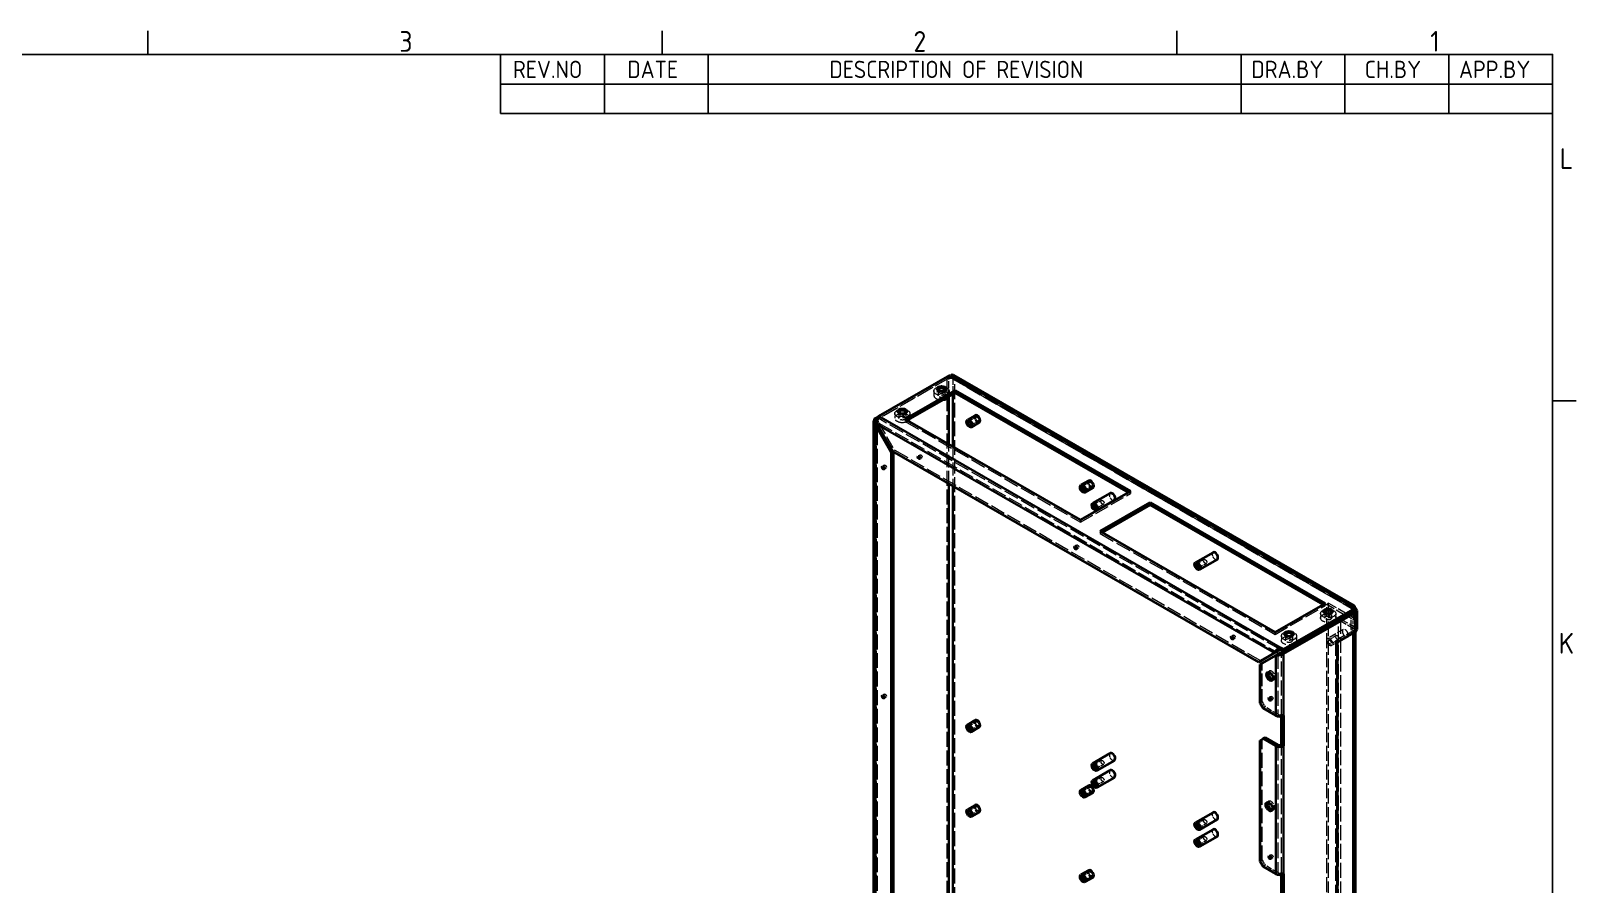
# Model space of a CAD drawing. Header units: millimetres. Extents: x 0 to 2378, y 0 to 1682.
# Drawn here: x 1898.3 to 2344.8, y 1402.1 to 1648.8 of the extents above; entities that cross this region are included whole.
import ezdxf

# ---------------------------------------------------------------- set-up
doc = ezdxf.new("R2010")
doc.units = ezdxf.units.MM
doc.header["$LTSCALE"] = 2
doc.linetypes.add('DASHED', pattern=[0.2067, 0.1654, -0.0413])
doc.layers.get('0').update_dxf_attribs({"color": 3, "lineweight": 25})
for name, color, linetype, lineweight in [('가려진 것(ISO)', 2, 'DASHED', 18), ('가려진 좁은 것(ISO)', 2, 'DASHED', 18), ('가시적인 것(ISO)', 3, 'Continuous', 40), ('가시적인 좁은 것(ISO)', 3, 'Continuous', 35), ('경계(ISO)', 7, 'Continuous', 25), ('기호(ISO)', 5, 'Continuous', 25)]:
    doc.layers.add(name, color=color, linetype=linetype, lineweight=lineweight)
doc.styles.add('ISO ProportionalPSTEK', font='isocp.shx')
doc.styles.add('문자 텍스트_PSTEK_POSCO', font='isocp.shx')

# ---------------------------------------------------------------- blocks, each defined once
blk = doc.blocks.new('경계 Default Border')
at = {"layer": '경계(ISO)'}
for p, q in [((966.06, 821), (966.06, 824.4)), ((1040.37, 821), (1040.37, 824.4)), ((1114.69, 821), (1114.69, 824.4)), ((1169, 770.92), (1172.4, 770.92))]:
    blk.add_line(p, q, dxfattribs=at)
at = {"layer": '경계(ISO)', "flags": 128}
blk.add_lwpolyline([(20, 20), (20, 821), (1169, 821), (1169, 20), (20, 20)], dxfattribs=at)
at = {"layer": '경계(ISO)', "color": 2, "char_height": 3, "attachment_point": 7, "style": '문자 텍스트_PSTEK_POSCO'}
for s, insert in [('3', (1002.39, 821.37)), ('2', (1076.66, 821.37)), ('1', (1151.33, 821.4)), ('L', (1170.04, 804.43)), ('K', (1169.88, 734.36))]:
    blk.add_mtext(s, dxfattribs=dict(at, insert=insert))
blk = doc.blocks.new('리비전 내역')
at = {"layer": '기호(ISO)'}
for p, q in [((1017, 821), (1169, 821)), ((1017, 821), (1017, 816.72)), ((1032, 821), (1032, 816.72)), ((1047, 821), (1047, 816.72)), ((1124, 821), (1124, 816.72)), ((1139, 821), (1139, 816.72)), ((1154, 821), (1154, 816.72)), ((1169, 821), (1169, 816.72)), ((1017, 816.72), (1169, 816.72)), ((1017, 816.72), (1017, 812.44)), ((1032, 816.72), (1032, 812.44)), ((1047, 816.72), (1047, 812.44)), ((1124, 816.72), (1124, 812.44)), ((1139, 816.72), (1139, 812.44)), ((1154, 816.72), (1154, 812.44)), ((1169, 816.72), (1169, 812.44)), ((1017, 812.44), (1169, 812.44))]:
    blk.add_line(p, q, dxfattribs=at)
at = {"layer": '기호(ISO)', "color": 2, "char_height": 2.5, "attachment_point": 7, "style": 'ISO ProportionalPSTEK'}
for s, insert in [('REV.NO', (1018.79, 817.58)), ('DATE', (1035.31, 817.58)), ('DESCRIPTION OF REVISION', (1064.51, 817.58)), ('DRA.BY', (1125.48, 817.58)), ('CH.BY', (1141.86, 817.58)), ('APP.BY', (1155.48, 817.58))]:
    blk.add_mtext(s, dxfattribs=dict(at, insert=insert))

msp = doc.modelspace()

# ---------------------------------------------------------------- linework, layer by layer
at = {"layer": '가려진 것(ISO)', "ltscale": 14.126754}
for p, q in [((2163.548, 1548.365), (2142.9, 1536.475)), ((2163.948, 1548.598), (2143.3, 1536.707))]:
    msp.add_line(p, q, dxfattribs=at)
at = {"layer": '가려진 것(ISO)', "ltscale": 13.516503}
msp.add_line((2162.982, 1548.691), (2143.227, 1537.315), dxfattribs=at)
at = {"layer": '가려진 것(ISO)', "ltscale": 0.380839}
for p, q in [((2160.126, 1545.002), (2160.126, 1545.329)), ((2162.726, 1545.002), (2162.726, 1545.329)), ((2148.813, 1538.486), (2148.813, 1538.813)), ((2151.413, 1538.486), (2151.413, 1538.813)), ((2271.849, 1480.665), (2271.849, 1480.992)), ((2274.449, 1480.665), (2274.449, 1480.992)), ((2260.536, 1474.149), (2260.536, 1474.477)), ((2263.136, 1474.149), (2263.136, 1474.477))]:
    msp.add_line(p, q, dxfattribs=at)
at = {"layer": '가려진 것(ISO)', "ltscale": 1.904597}
for p, q in [((2160.443, 1545.002), (2160.443, 1543.366)), ((2162.41, 1545.002), (2162.41, 1543.366)), ((2149.129, 1538.486), (2149.129, 1536.851)), ((2151.096, 1538.486), (2151.096, 1536.851)), ((2272.166, 1480.665), (2272.166, 1479.03)), ((2274.133, 1480.665), (2274.133, 1479.03)), ((2260.852, 1474.149), (2260.852, 1472.514)), ((2262.819, 1474.149), (2262.819, 1472.514))]:
    msp.add_line(p, q, dxfattribs=at)
at = {"layer": '가려진 것(ISO)', "ltscale": 0.223049}
for p, q in [((2162.982, 1548.5), (2162.982, 1548.691)), ((2163.548, 1548.174), (2163.548, 1548.365)), ((2164.113, 1548.502), (2163.948, 1548.598))]:
    msp.add_line(p, q, dxfattribs=at)
at = {"layer": '가려진 것(ISO)', "ltscale": 0.761779}
for p, q in [((2163.548, 1548.365), (2162.982, 1548.691)), ((2163.548, 1548.174), (2162.982, 1548.5)), ((2163.948, 1548.598), (2163.948, 1549.252)), ((2164.113, 1548.502), (2164.113, 1549.156)), ((2164.679, 1548.174), (2165.245, 1548.5)), ((2150.961, 1536.533), (2150.961, 1535.879)), ((2143.3, 1535.402), (2142.735, 1535.076)), ((2147.826, 1527.564), (2147.26, 1527.238)), ((2144.918, 1523.228), (2144.352, 1522.902)), ((2155.241, 1526.194), (2154.676, 1525.868)), ((2155.732, 1525.342), (2155.167, 1525.016)), ((2145.408, 1522.376), (2144.843, 1522.05)), ((2216.015, 1515.685), (2216.015, 1515.031)), ((2201.59, 1507.378), (2201.59, 1506.724)), ((2207.247, 1504.12), (2207.247, 1503.466)), ((2200.496, 1500.134), (2199.93, 1499.808)), ((2200.987, 1499.281), (2200.421, 1498.956)), ((2272.301, 1483.272), (2272.301, 1482.618)), ((2273.291, 1483.339), (2272.725, 1483.014)), ((2279.796, 1481.885), (2279.796, 1482.539)), ((2276.685, 1478.766), (2276.119, 1478.441)), ((2279.796, 1478.942), (2280.362, 1479.268)), ((2280.362, 1481.557), (2280.928, 1481.882)), ((2280.362, 1479.268), (2280.928, 1478.942)), ((2280.362, 1478.616), (2280.928, 1478.942)), ((2245.751, 1474.073), (2245.185, 1473.747)), ((2257.876, 1474.965), (2257.876, 1474.311)), ((2279.796, 1475.672), (2280.362, 1475.997)), ((2280.362, 1475.346), (2279.796, 1475.672)), ((2280.928, 1475.672), (2280.362, 1475.997)), ((2280.362, 1475.346), (2280.928, 1475.672)), ((2246.242, 1473.221), (2245.676, 1472.895)), ((2275.836, 1472.088), (2275.271, 1472.414)), ((2254.057, 1465.926), (2253.492, 1465.601)), ((2256.187, 1463.684), (2255.622, 1463.358)), ((2257.585, 1461.258), (2257.019, 1460.932)), ((2144.918, 1457.007), (2144.352, 1456.681)), ((2145.408, 1456.154), (2144.843, 1455.829)), ((2256.64, 1456.357), (2256.075, 1456.031)), ((2253.492, 1454.454), (2254.057, 1454.78)), ((2254.906, 1453.31), (2254.34, 1452.984)), ((2257.131, 1455.504), (2256.566, 1455.179)), ((2259.714, 1451.193), (2260.28, 1450.867)), ((2254.057, 1443.988), (2253.492, 1443.662)), ((2255.975, 1426.036), (2255.409, 1425.71)), ((2257.372, 1423.609), (2256.807, 1423.283)), ((2253.492, 1408.671), (2254.057, 1408.997)), ((2254.906, 1407.527), (2254.34, 1407.202)), ((2256.64, 1410.574), (2256.075, 1410.248)), ((2257.131, 1409.722), (2256.566, 1409.396)), ((2259.714, 1405.41), (2260.28, 1405.084))]:
    msp.add_line(p, q, dxfattribs=at)
at = {"layer": '가려진 것(ISO)', "ltscale": 13.191421}
msp.add_line((2164.513, 1548.541), (2280.195, 1481.924), dxfattribs=at)
at = {"layer": '가려진 것(ISO)', "ltscale": 1.523657}
for p, q in [((2159.226, 1544.675), (2159.226, 1543.366)), ((2163.626, 1544.675), (2163.626, 1543.366)), ((2147.913, 1538.159), (2147.913, 1536.851)), ((2152.313, 1538.159), (2152.313, 1536.851)), ((2270.949, 1480.338), (2270.949, 1479.03)), ((2275.349, 1480.338), (2275.349, 1479.03)), ((2279.796, 1481.885), (2280.928, 1481.233)), ((2259.636, 1473.822), (2259.636, 1472.514)), ((2264.036, 1473.822), (2264.036, 1472.514))]:
    msp.add_line(p, q, dxfattribs=at)
at = {"layer": '가려진 것(ISO)', "ltscale": 0.764731}
for p, q in [((2151.529, 1536.206), (2150.961, 1535.879)), ((2216.015, 1515.031), (2215.447, 1515.358)), ((2207.815, 1503.793), (2207.247, 1503.466)), ((2272.301, 1482.618), (2271.733, 1482.945))]:
    msp.add_line(p, q, dxfattribs=at)
at = {"layer": '가려진 것(ISO)', "ltscale": 3.047415}
for p, q in [((2171.427, 1537.142), (2169.164, 1535.839)), ((2172.074, 1536.019), (2169.811, 1534.716)), ((2204.236, 1518.249), (2201.974, 1516.945)), ((2204.884, 1517.125), (2202.621, 1515.822)), ((2207.631, 1513.036), (2205.368, 1511.733)), ((2208.278, 1511.913), (2206.015, 1510.61)), ((2237.329, 1495.934), (2235.066, 1494.631)), ((2237.976, 1494.81), (2235.713, 1493.507)), ((2275.513, 1473.946), (2273.25, 1472.643)), ((2276.16, 1472.822), (2273.897, 1471.519)), ((2171.427, 1449.011), (2169.164, 1447.708)), ((2172.074, 1447.887), (2169.811, 1446.584)), ((2207.631, 1437.822), (2205.368, 1436.519)), ((2208.278, 1436.698), (2206.015, 1435.395)), ((2204.236, 1430.117), (2201.974, 1428.814)), ((2204.884, 1428.993), (2202.621, 1427.69)), ((2207.631, 1432.917), (2205.368, 1431.614)), ((2208.278, 1431.793), (2206.015, 1430.49)), ((2171.427, 1424.484), (2169.164, 1423.181)), ((2172.074, 1423.361), (2169.811, 1422.058)), ((2237.329, 1420.72), (2235.066, 1419.417)), ((2237.329, 1415.815), (2235.066, 1414.512)), ((2237.976, 1419.596), (2235.713, 1418.293)), ((2237.976, 1414.691), (2235.713, 1413.388)), ((2204.236, 1405.591), (2201.974, 1404.287)), ((2204.884, 1404.467), (2202.621, 1403.164))]:
    msp.add_line(p, q, dxfattribs=at)
at = {"layer": '가려진 것(ISO)', "ltscale": 13.032638}
msp.add_line((2142.666, 1249.653), (2142.666, 1535.958), dxfattribs=at)
at = {"layer": '가려진 것(ISO)', "ltscale": 0.222007}
msp.add_line((2142.9, 1535.17), (2142.735, 1535.075), dxfattribs=at)
at = {"layer": '가려진 것(ISO)', "ltscale": 10.946984}
for p, q in [((2142.9, 1535.17), (2147.426, 1527.331)), ((2143.3, 1535.402), (2147.826, 1527.564)), ((2258.583, 1468.553), (2254.057, 1465.926))]:
    msp.add_line(p, q, dxfattribs=at)
at = {"layer": '가려진 것(ISO)', "ltscale": 13.322913}
for p, q in [((2150.961, 1535.879), (2201.59, 1506.724)), ((2207.247, 1503.466), (2257.876, 1474.311))]:
    msp.add_line(p, q, dxfattribs=at)
at = {"layer": '가려진 것(ISO)', "ltscale": 0.220962}
msp.add_line((2147.426, 1527.331), (2147.262, 1527.237), dxfattribs=at)
at = {"layer": '가려진 것(ISO)', "ltscale": 0.220108}
msp.add_line((2147.426, 1527.331), (2147.426, 1527.142), dxfattribs=at)
at = {"layer": '가려진 것(ISO)', "ltscale": 12.930112}
msp.add_line((2253.657, 1466.619), (2147.826, 1527.564), dxfattribs=at)
at = {"layer": '가려진 것(ISO)', "ltscale": 12.33672}
for p, q in [((2201.59, 1506.724), (2216.015, 1515.031)), ((2257.876, 1474.311), (2272.301, 1482.618))]:
    msp.add_line(p, q, dxfattribs=at)
at = {"layer": '가려진 것(ISO)', "ltscale": 7.605402}
for p, q in [((2272.725, 1483.014), (2278.372, 1479.762)), ((2273.291, 1483.339), (2278.938, 1480.088))]:
    msp.add_line(p, q, dxfattribs=at)
at = {"layer": '가려진 것(ISO)', "ltscale": 7.576045}
msp.add_line((2272.725, 1476.51), (2272.725, 1483.014), dxfattribs=at)
at = {"layer": '가려진 것(ISO)', "ltscale": 12.993296}
msp.add_line((2273.291, 1237.421), (2273.291, 1483.339), dxfattribs=at)
at = {"layer": '가려진 것(ISO)', "ltscale": 13.116164}
for p, q in [((2276.119, 1239.063), (2276.119, 1478.441)), ((2276.685, 1478.766), (2276.685, 1239.388)), ((2275.271, 1472.414), (2275.271, 1233.036))]:
    msp.add_line(p, q, dxfattribs=at)
at = {"layer": '가려진 것(ISO)', "ltscale": 5.71399}
for p, q in [((2280.362, 1475.997), (2276.119, 1478.441)), ((2280.928, 1476.323), (2276.685, 1478.766))]:
    msp.add_line(p, q, dxfattribs=at)
at = {"layer": '가려진 것(ISO)', "ltscale": 1.914929}
for p, q in [((2278.374, 1479.761), (2279.796, 1478.942)), ((2278.94, 1480.086), (2280.362, 1479.268))]:
    msp.add_line(p, q, dxfattribs=at)
at = {"layer": '가려진 것(ISO)', "ltscale": 3.809293}
msp.add_line((2279.796, 1475.672), (2279.796, 1478.942), dxfattribs=at)
at = {"layer": '가려진 것(ISO)', "ltscale": 3.050355}
msp.add_line((2280.362, 1475.997), (2280.362, 1478.616), dxfattribs=at)
at = {"layer": '가려진 것(ISO)', "ltscale": 2.666475}
msp.add_line((2280.596, 1481.231), (2280.596, 1478.942), dxfattribs=at)
at = {"layer": '가려진 것(ISO)', "ltscale": 13.118032}
msp.add_line((2272.725, 1237.096), (2272.725, 1476.507), dxfattribs=at)
at = {"layer": '가려진 것(ISO)', "ltscale": 6.094929}
msp.add_line((2277.51, 1475.709), (2272.985, 1473.103), dxfattribs=at)
at = {"layer": '가려진 것(ISO)', "ltscale": 6.856808}
msp.add_line((2280.362, 1475.346), (2275.271, 1472.414), dxfattribs=at)
at = {"layer": '가려진 것(ISO)', "ltscale": 0.758838}
msp.add_line((2280.362, 1475.346), (2280.362, 1474.694), dxfattribs=at)
at = {"layer": '가려진 것(ISO)', "ltscale": 2.254327}
msp.add_line((2275.836, 1472.022), (2274.162, 1471.058), dxfattribs=at)
at = {"layer": '가려진 것(ISO)', "ltscale": 10.993642}
msp.add_line((2254.057, 1454.78), (2254.057, 1465.926), dxfattribs=at)
at = {"layer": '가려진 것(ISO)', "ltscale": 1.616089}
for p, q in [((2254.057, 1454.78), (2254.906, 1453.31)), ((2254.906, 1444.48), (2254.057, 1443.988)), ((2254.057, 1408.997), (2254.906, 1407.527))]:
    msp.add_line(p, q, dxfattribs=at)
at = {"layer": '가려진 것(ISO)', "ltscale": 4.952111}
for p, q in [((2258.583, 1451.193), (2254.906, 1453.31)), ((2258.583, 1405.41), (2254.906, 1407.527))]:
    msp.add_line(p, q, dxfattribs=at)
at = {"layer": '가려진 것(ISO)', "ltscale": 0.624411}
for p, q in [((2259.714, 1450.656), (2259.714, 1451.193)), ((2259.714, 1404.874), (2259.714, 1405.41))]:
    msp.add_line(p, q, dxfattribs=at)
at = {"layer": '가려진 것(ISO)', "ltscale": 12.941461}
msp.add_line((2254.057, 1408.997), (2254.057, 1443.988), dxfattribs=at)
at = {"layer": '가려진 것(ISO)', "ltscale": 11.145789}
for centre in [(2161.426, 1544.675), (2150.113, 1538.159), (2273.149, 1480.338), (2273.149, 1479.03), (2261.836, 1473.822), (2261.836, 1472.514)]:
    msp.add_ellipse(centre, major_axis=(-2.2, 0), ratio=0.5758617, dxfattribs=at)
at = {"layer": '가려진 것(ISO)', "ltscale": 4.434569}
for centre in [(2161.426, 1545.002), (2150.113, 1538.486), (2273.149, 1480.665), (2261.836, 1474.149)]:
    msp.add_ellipse(centre, major_axis=(1.3, 0), ratio=0.5758617, start_param=2.9214033, end_param=6.5033746, dxfattribs=at)
at = {"layer": '가려진 것(ISO)', "ltscale": 2.393412}
msp.add_ellipse((2164.113, 1547.848), major_axis=(-1.6, 0), ratio=0.5758617, start_param=3.9269908, end_param=5.4977871, dxfattribs=at)
at = {"layer": '가려진 것(ISO)', "ltscale": 1.196656}
for centre, major_axis, ratio, start_param, end_param in [((2164.113, 1547.848), (-0.8, 0), 0.5758617, 3.9269908, 5.4977871), ((2164.113, 1547.848), (0.399, 0.693), 0.5780931, 5.4958534, 7.0666498), ((2279.796, 1481.231), (0.399, 0.693), 0.5780931, 5.4958534, 7.0666498), ((2279.796, 1478.942), (0.8, 0), 0.5758617, 5.4977871, 7.0685835), ((2279.796, 1475.672), (1.6, 0), 0.5758617, 0, 0.7853982), ((2259.149, 1451.518), (-0.8, 0), 0.5758617, 0.7853982, 2.3561945), ((2259.149, 1405.736), (-0.8, 0), 0.5758617, 0.7853982, 2.3561945)]:
    msp.add_ellipse(centre, major_axis=major_axis, ratio=ratio, start_param=start_param, end_param=end_param, dxfattribs=at)
at = {"layer": '가려진 것(ISO)', "ltscale": 1.199603}
msp.add_ellipse((2164.113, 1547.848), major_axis=(0.798, 1.387), ratio=0.5780931, start_param=5.4958534, end_param=6.2831853, dxfattribs=at)
at = {"layer": '가려진 것(ISO)', "ltscale": 13.432844}
msp.add_ellipse((2161.426, 1543.366), major_axis=(2.2, 0), ratio=0.5758617, start_param=6.1152263, end_param=11.1635332, dxfattribs=at)
at = {"layer": '가려진 것(ISO)', "ltscale": 5.88435}
for centre in [(2161.426, 1543.366), (2150.113, 1536.851), (2273.149, 1479.03), (2261.836, 1472.514)]:
    msp.add_ellipse(centre, major_axis=(-0.983, 0), ratio=0.5758617, dxfattribs=at)
at = {"layer": '가려진 것(ISO)', "ltscale": 2.255286}
for centre in [(2161.426, 1545.002), (2150.113, 1538.486), (2273.149, 1480.665), (2261.836, 1474.149)]:
    msp.add_ellipse(centre, major_axis=(0.983, 0), ratio=0.5758617, start_param=3.5082826, end_param=5.9164954, dxfattribs=at)
at = {"layer": '가려진 것(ISO)', "ltscale": 1.455164}
for centre in [(2143.466, 1535.496), (2143.866, 1535.728)]:
    msp.add_ellipse(centre, major_axis=(-0.566, 0.979), ratio=0.5769785, start_param=6.2822185, end_param=7.8530148, dxfattribs=at)
at = {"layer": '가려진 것(ISO)', "ltscale": 15.329291}
msp.add_ellipse((2150.113, 1536.851), major_axis=(2.2, 0), ratio=0.5758617, start_param=6.1152263, end_param=11.8762528, dxfattribs=at)
at = {"layer": '가려진 것(ISO)', "ltscale": 3.530331}
for centre in [(2171.75, 1536.581), (2204.56, 1517.687), (2210.783, 1514.103), (2240.481, 1497.001), (2171.75, 1448.449), (2210.783, 1438.889), (2210.783, 1433.984), (2204.56, 1429.555), (2171.75, 1423.923), (2240.481, 1421.787), (2240.481, 1416.881), (2204.56, 1405.029)]:
    msp.add_ellipse(centre, major_axis=(0.589, -1.023), ratio=0.5780931, start_param=3.1415927, end_param=6.2831853, dxfattribs=at)
at = {"layer": '가려진 것(ISO)', "ltscale": 3.879783}
for centre in [(2171.75, 1536.581), (2204.56, 1517.687), (2207.954, 1512.475), (2237.653, 1495.372), (2275.836, 1473.384), (2273.574, 1472.081), (2171.75, 1448.449), (2207.954, 1437.26), (2204.56, 1429.555), (2207.954, 1432.355), (2171.75, 1423.923), (2237.653, 1420.158), (2237.653, 1415.253), (2204.56, 1405.029)]:
    msp.add_ellipse(centre, major_axis=(-0.324, 0.562), ratio=0.5780931, dxfattribs=at)
at = {"layer": '가려진 것(ISO)', "ltscale": 2.942724}
for centre in [(2145.163, 1522.802), (2155.487, 1525.768), (2200.742, 1499.708), (2245.996, 1473.647), (2145.163, 1456.581), (2256.886, 1455.931), (2256.886, 1410.148)]:
    msp.add_ellipse(centre, major_axis=(-0.245, 0.426), ratio=0.5780931, dxfattribs=at)
at = {"layer": '가려진 것(ISO)', "ltscale": 1.129564}
msp.add_ellipse((2279.796, 1481.231), major_axis=(0.8, 0), ratio=0.5758617, start_param=5.5858487, end_param=7.0685835, dxfattribs=at)
at = {"layer": '가려진 것(ISO)', "ltscale": 0.005793}
msp.add_ellipse((2279.796, 1481.231), major_axis=(-0.798, -1.387), ratio=0.5780931, start_param=2.3542608, end_param=2.3581282, dxfattribs=at)
at = {"layer": '가려진 것(ISO)', "ltscale": 6.708864}
msp.add_ellipse((2278.099, 1474.687), major_axis=(0.589, -1.023), ratio=0.5780931, start_param=0.31314, end_param=6.2831853, dxfattribs=at)
at = {"layer": '가려진 것(ISO)', "ltscale": 7.060761}
msp.add_ellipse((2273.574, 1472.081), major_axis=(-0.589, 1.023), ratio=0.5780931, dxfattribs=at)
at = {"layer": '가려진 것(ISO)', "ltscale": 5.295444}
for centre in [(2256.886, 1462.471), (2256.674, 1424.822)]:
    msp.add_ellipse(centre, major_axis=(0.699, -1.213), ratio=0.5780931, start_param=5.8680848, end_param=9.8398785, dxfattribs=at)
at = {"layer": '가려진 좁은 것(ISO)', "ltscale": 13.032638}
for p, q in [((2162.982, 1548.5), (2162.982, 1262.195)), ((2165.245, 1262.195), (2165.245, 1548.5))]:
    msp.add_line(p, q, dxfattribs=at)
at = {"layer": '가려진 좁은 것(ISO)', "ltscale": 5.991155}
msp.add_line((2163.548, 1543.031), (2163.548, 1548.174), dxfattribs=at)
at = {"layer": '가려진 좁은 것(ISO)', "ltscale": 13.191421}
for p, q in [((2164.113, 1548.502), (2279.796, 1481.885)), ((2280.362, 1481.557), (2164.679, 1548.174)), ((2165.245, 1548.5), (2280.928, 1481.882))]:
    msp.add_line(p, q, dxfattribs=at)
at = {"layer": '가려진 좁은 것(ISO)', "ltscale": 5.11979}
msp.add_line((2164.679, 1548.174), (2164.679, 1543.779), dxfattribs=at)
at = {"layer": '가려진 좁은 것(ISO)', "ltscale": 2.279654}
msp.add_line((2142.335, 1534.844), (2142.335, 1536.801), dxfattribs=at)
at = {"layer": '가려진 좁은 것(ISO)', "ltscale": 0.25222}
msp.add_line((2142.713, 1536.583), (2142.9, 1536.475), dxfattribs=at)
at = {"layer": '가려진 좁은 것(ISO)', "ltscale": 1.520716}
msp.add_line((2142.9, 1536.475), (2142.9, 1535.17), dxfattribs=at)
at = {"layer": '가려진 좁은 것(ISO)', "ltscale": 0.761779}
for p, q in [((2143.3, 1536.707), (2143.3, 1537.362)), ((2280.928, 1481.233), (2280.928, 1480.579))]:
    msp.add_line(p, q, dxfattribs=at)
at = {"layer": '가려진 좁은 것(ISO)', "ltscale": 13.229207}
msp.add_line((2259.314, 1469.899), (2143.3, 1536.707), dxfattribs=at)
at = {"layer": '가려진 좁은 것(ISO)', "ltscale": 12.990534}
msp.add_line((2142.9, 1249.79), (2142.9, 1535.17), dxfattribs=at)
at = {"layer": '가려진 좁은 것(ISO)', "ltscale": 13.100196}
msp.add_line((2143.3, 1535.402), (2258.183, 1469.245), dxfattribs=at)
at = {"layer": '가려진 좁은 것(ISO)', "ltscale": 11.269828}
for p, q in [((2163.548, 1517.858), (2163.548, 1529.285)), ((2164.679, 1528.634), (2164.679, 1517.207))]:
    msp.add_line(p, q, dxfattribs=at)
at = {"layer": '가려진 좁은 것(ISO)', "ltscale": 0.755897}
msp.add_line((2280.362, 1480.908), (2280.362, 1481.557), dxfattribs=at)
at = {"layer": '가려진 좁은 것(ISO)', "ltscale": 2.666475}
msp.add_line((2280.362, 1480.905), (2280.362, 1478.616), dxfattribs=at)
at = {"layer": '가려진 좁은 것(ISO)', "ltscale": 12.841265}
msp.add_line((2258.583, 1468.553), (2258.583, 1451.193), dxfattribs=at)
at = {"layer": '가려진 좁은 것(ISO)', "ltscale": 13.183357}
msp.add_line((2259.714, 1451.193), (2259.714, 1469.015), dxfattribs=at)
at = {"layer": '가려진 좁은 것(ISO)', "ltscale": 13.66715}
for p, q in [((2258.583, 1442.363), (2258.583, 1405.41)), ((2259.714, 1405.41), (2259.714, 1442.363))]:
    msp.add_line(p, q, dxfattribs=at)
at = {"layer": '가시적인 것(ISO)'}
for p, q in [((2143.3, 1537.362), (2163.948, 1549.252)), ((2163.948, 1549.252), (2164.113, 1549.156)), ((2164.912, 1549.235), (2280.595, 1482.617)), ((2150.961, 1536.533), (2165.386, 1544.84)), ((2165.386, 1544.186), (2151.529, 1536.206)), ((2165.386, 1544.84), (2216.015, 1515.685)), ((2165.386, 1544.84), (2165.386, 1544.186)), ((2215.447, 1515.358), (2165.386, 1544.186)), ((2143.227, 1537.315), (2142.335, 1536.801)), ((2201.59, 1507.378), (2150.961, 1536.533)), ((2171.161, 1537.603), (2168.899, 1536.3)), ((2141.866, 1249.653), (2141.866, 1535.958)), ((2142.735, 1535.075), (2142.335, 1534.844)), ((2142.335, 1534.844), (2146.86, 1527.006)), ((2147.26, 1527.238), (2142.735, 1535.076)), ((2172.339, 1535.558), (2170.076, 1534.255)), ((2147.262, 1527.237), (2146.86, 1527.006)), ((2253.092, 1466.293), (2147.26, 1527.238)), ((2147.426, 1527.142), (2147.426, 1252.416)), ((2146.86, 1527.006), (2146.86, 1252.09)), ((2203.971, 1518.709), (2201.708, 1517.406)), ((2216.015, 1515.685), (2201.59, 1507.378)), ((2205.149, 1516.664), (2202.886, 1515.361)), ((2210.194, 1515.126), (2205.102, 1512.194)), ((2211.371, 1513.081), (2206.28, 1510.149)), ((2207.247, 1504.12), (2221.672, 1512.427)), ((2221.672, 1511.773), (2207.815, 1503.793)), ((2221.672, 1512.427), (2272.301, 1483.272)), ((2221.672, 1512.427), (2221.672, 1511.773)), ((2271.733, 1482.945), (2221.672, 1511.773)), ((2257.876, 1474.965), (2207.247, 1504.12)), ((2239.892, 1498.024), (2234.801, 1495.092)), ((2241.07, 1495.979), (2235.979, 1493.047)), ((2272.301, 1483.272), (2257.876, 1474.965)), ((2280.928, 1481.887), (2279.796, 1482.539)), ((2259.714, 1469.015), (2280.362, 1480.905)), ((2280.928, 1481.887), (2260.28, 1469.997)), ((2260.28, 1469.343), (2280.928, 1481.233)), ((2260.28, 1468.689), (2280.928, 1480.579)), ((2278.372, 1479.762), (2278.374, 1479.761)), ((2278.938, 1480.088), (2278.94, 1480.086)), ((2280.928, 1481.233), (2280.928, 1481.887)), ((2281.396, 1481.231), (2281.396, 1475.672)), ((2272.725, 1476.507), (2272.725, 1476.51)), ((2275.836, 1472.088), (2280.928, 1475.02)), ((2278.688, 1473.664), (2275.836, 1472.022)), ((2280.362, 1474.694), (2280.362, 1235.968)), ((2280.928, 1475.02), (2280.928, 1236.294)), ((2253.657, 1466.619), (2258.183, 1469.245)), ((2258.183, 1469.245), (2257.617, 1468.92)), ((2259.314, 1470.553), (2260.28, 1469.997)), ((2260.28, 1469.343), (2259.314, 1469.899)), ((2260.28, 1469.997), (2260.28, 1469.343)), ((2275.836, 1232.71), (2275.836, 1472.088)), ((2257.617, 1468.92), (2253.092, 1466.293)), ((2253.092, 1466.293), (2253.657, 1466.619)), ((2253.492, 1465.601), (2258.017, 1468.227)), ((2253.492, 1454.454), (2253.492, 1465.601)), ((2258.583, 1468.553), (2258.017, 1468.227)), ((2254.34, 1452.984), (2253.492, 1454.454)), ((2254.34, 1452.984), (2258.017, 1450.867)), ((2171.161, 1449.471), (2168.899, 1448.168)), ((2172.339, 1447.426), (2170.076, 1446.123)), ((2259.714, 1442.363), (2259.714, 1450.656)), ((2260.28, 1450.867), (2260.28, 1442.037)), ((2253.492, 1443.662), (2254.34, 1444.155)), ((2253.492, 1408.671), (2253.492, 1443.662)), ((2254.34, 1444.155), (2254.906, 1444.48)), ((2258.017, 1442.037), (2254.34, 1444.155)), ((2254.906, 1444.48), (2258.583, 1442.363)), ((2260.28, 1442.037), (2259.714, 1442.363)), ((2210.194, 1439.912), (2205.102, 1436.98)), ((2211.371, 1437.866), (2206.28, 1434.935)), ((2210.194, 1435.006), (2205.102, 1432.074)), ((2203.971, 1430.578), (2201.708, 1429.275)), ((2211.371, 1432.961), (2206.28, 1430.029)), ((2171.161, 1424.945), (2168.899, 1423.642)), ((2205.149, 1428.532), (2202.886, 1427.229)), ((2172.339, 1422.9), (2170.076, 1421.597)), ((2239.892, 1422.809), (2234.801, 1419.878)), ((2241.07, 1420.764), (2235.979, 1417.832)), ((2239.892, 1417.904), (2234.801, 1414.972)), ((2241.07, 1415.859), (2235.979, 1412.927)), ((2254.34, 1407.202), (2253.492, 1408.671)), ((2254.34, 1407.202), (2258.017, 1405.084)), ((2203.971, 1406.051), (2201.708, 1404.748)), ((2205.149, 1404.006), (2202.886, 1402.703)), ((2259.714, 1362.243), (2259.714, 1404.874)), ((2260.28, 1405.084), (2260.28, 1361.918))]:
    msp.add_line(p, q, dxfattribs=at)
for centre, major_axis, ratio in [((2161.426, 1545.329), (-1.3, 0), 0.5758617), ((2150.113, 1538.813), (-1.3, 0), 0.5758617), ((2169.487, 1535.277), (-0.589, 1.023), 0.5780931), ((2169.487, 1535.277), (-0.324, 0.562), 0.5780931), ((2144.597, 1522.476), (-0.245, 0.426), 0.5780931), ((2154.921, 1525.442), (-0.245, 0.426), 0.5780931), ((2202.297, 1516.384), (-0.589, 1.023), 0.5780931), ((2202.297, 1516.384), (-0.324, 0.562), 0.5780931), ((2205.691, 1511.171), (-0.589, 1.023), 0.5780931), ((2205.691, 1511.171), (-0.324, 0.562), 0.5780931), ((2200.176, 1499.382), (-0.245, 0.426), 0.5780931), ((2235.39, 1494.069), (-0.589, 1.023), 0.5780931), ((2235.39, 1494.069), (-0.324, 0.562), 0.5780931), ((2273.149, 1480.992), (-1.3, 0), 0.5758617), ((2245.431, 1473.321), (-0.245, 0.426), 0.5780931), ((2261.836, 1474.477), (-1.3, 0), 0.5758617), ((2256.32, 1462.145), (-0.699, 1.213), 0.5780931), ((2144.597, 1456.255), (-0.245, 0.426), 0.5780931), ((2256.32, 1455.605), (-0.245, 0.426), 0.5780931), ((2169.487, 1447.146), (-0.589, 1.023), 0.5780931), ((2169.487, 1447.146), (-0.324, 0.562), 0.5780931), ((2205.691, 1435.957), (-0.589, 1.023), 0.5780931), ((2205.691, 1435.957), (-0.324, 0.562), 0.5780931), ((2202.297, 1428.252), (-0.589, 1.023), 0.5780931), ((2202.297, 1428.252), (-0.324, 0.562), 0.5780931), ((2205.691, 1431.052), (-0.589, 1.023), 0.5780931), ((2205.691, 1431.052), (-0.324, 0.562), 0.5780931), ((2256.108, 1424.497), (-0.699, 1.213), 0.5780931), ((2169.487, 1422.619), (-0.589, 1.023), 0.5780931), ((2169.487, 1422.619), (-0.324, 0.562), 0.5780931), ((2235.39, 1418.855), (-0.589, 1.023), 0.5780931), ((2235.39, 1418.855), (-0.324, 0.562), 0.5780931), ((2235.39, 1413.95), (-0.589, 1.023), 0.5780931), ((2235.39, 1413.95), (-0.324, 0.562), 0.5780931), ((2256.32, 1409.822), (-0.245, 0.426), 0.5780931), ((2202.297, 1403.726), (-0.589, 1.023), 0.5780931), ((2202.297, 1403.726), (-0.324, 0.562), 0.5780931)]:
    msp.add_ellipse(centre, major_axis=major_axis, ratio=ratio, dxfattribs=at)
for centre, major_axis, ratio, start_param, end_param in [((2161.426, 1545.002), (-1.3, 0), 0.5758617, 3.361782, 6.062996), ((2161.426, 1545.002), (-0.983, 0), 0.5758617, 2.7749027, 6.6498752), ((2164.113, 1547.848), (0.798, 1.387), 0.5780931, 0, 0.7834645), ((2161.426, 1543.366), (2.2, 0), 0.5758617, 4.8803479, 6.1152263), ((2150.113, 1538.486), (-1.3, 0), 0.5758617, 3.361782, 6.062996), ((2150.113, 1538.486), (-0.983, 0), 0.5758617, 2.7749027, 6.6498752), ((2150.113, 1536.851), (2.2, 0), 0.5758617, 5.5930675, 6.1152263), ((2171.75, 1536.581), (-0.589, 1.023), 0.5780931, 3.1415927, 6.2831853), ((2204.56, 1517.687), (-0.589, 1.023), 0.5780931, 3.1415927, 6.2831853), ((2210.783, 1514.103), (-0.589, 1.023), 0.5780931, 3.1415927, 6.2831853), ((2240.481, 1497.001), (-0.589, 1.023), 0.5780931, 3.1415927, 6.2831853), ((2279.796, 1481.231), (0.798, 1.387), 0.5780931, 5.4997209, 7.0666498), ((2273.149, 1480.665), (-1.3, 0), 0.5758617, 3.361782, 6.062996), ((2273.149, 1480.665), (-0.983, 0), 0.5758617, 2.7749027, 6.6498752), ((2279.796, 1481.231), (0.8, 0), 0.5758617, 5.4977871, 5.5858487), ((2279.796, 1481.231), (1.6, 0), 0.5758617, 5.4977871, 7.0685835), ((2261.836, 1474.149), (-1.3, 0), 0.5758617, 3.361782, 6.062996), ((2261.836, 1474.149), (-0.983, 0), 0.5758617, 2.7749027, 6.6498752), ((2278.099, 1474.687), (0.589, -1.023), 0.5780931, 0, 0.31314), ((2279.796, 1475.672), (1.6, 0), 0.5758617, 5.4977871, 6.2831853), ((2258.749, 1469.571), (0.8, 0.462), 0.0016725, 0.7844313, 2.3552276), ((2259.149, 1468.878), (-0.8, -0.462), 0.0016725, 4.7114221, 5.4968203), ((2259.149, 1469.341), (0.8, 0), 0.5758617, 4.712389, 5.4977871), ((2259.149, 1469.341), (1.6, 0), 0.5758617, 4.712389, 5.4977871), ((2256.886, 1462.471), (0.699, -1.213), 0.5780931, 3.5566932, 5.8680848), ((2171.75, 1448.449), (-0.589, 1.023), 0.5780931, 3.1415927, 6.2831853), ((2259.149, 1451.518), (1.6, 0), 0.5758617, 3.9269908, 5.4977871), ((2259.149, 1442.689), (0.8, 0), 0.5758617, 3.9269908, 5.4977871), ((2210.783, 1438.889), (-0.589, 1.023), 0.5780931, 3.1415927, 6.2831853), ((2259.149, 1442.689), (-1.6, 0), 0.5758617, 0.7853982, 2.3561945), ((2210.783, 1433.984), (-0.589, 1.023), 0.5780931, 3.1415927, 6.2831853), ((2204.56, 1429.555), (-0.589, 1.023), 0.5780931, 3.1415927, 6.2831853), ((2171.75, 1423.923), (-0.589, 1.023), 0.5780931, 3.1415927, 6.2831853), ((2256.674, 1424.822), (0.699, -1.213), 0.5780931, 3.5566932, 5.8680848), ((2240.481, 1421.787), (-0.589, 1.023), 0.5780931, 3.1415927, 6.2831853), ((2240.481, 1416.881), (-0.589, 1.023), 0.5780931, 3.1415927, 6.2831853), ((2204.56, 1405.029), (-0.589, 1.023), 0.5780931, 3.1415927, 6.2831853), ((2259.149, 1405.736), (1.6, 0), 0.5758617, 3.9269908, 5.4977871)]:
    msp.add_ellipse(centre, major_axis=major_axis, ratio=ratio, start_param=start_param, end_param=end_param, dxfattribs=at)
for points, knots in [([(2142.335, 1536.801), (2141.98, 1536.597), (2141.807, 1536.189), (2141.885, 1535.738), (2141.937, 1535.436), (2142.097, 1535.118), (2142.335, 1534.844)], [0, 0, 0, 0, 0.9411413, 0.9411413, 0.9411413, 1.5707963, 1.5707963, 1.5707963, 1.5707963]), ([(2142.735, 1535.076), (2142.557, 1535.589), (2142.56, 1536.198), (2142.743, 1536.665), (2142.865, 1536.977), (2143.063, 1537.225), (2143.3, 1537.362)], [-1.5707963, -1.5707963, -1.5707963, -1.5707963, -0.629655, -0.629655, -0.629655, 0, 0, 0, 0]), ([(2259.314, 1470.553), (2258.959, 1470.349), (2258.52, 1469.992), (2258.167, 1469.623), (2257.932, 1469.376), (2257.736, 1469.126), (2257.617, 1468.92)], [0, 0, 0, 0, 0.9411413, 0.9411413, 0.9411413, 1.5707963, 1.5707963, 1.5707963, 1.5707963]), ([(2259.149, 1468.419), (2259.149, 1468.496), (2259.149, 1468.573), (2259.149, 1468.727), (2259.149, 1468.803), (2259.149, 1468.88)], [0, 0, 0, 0, 0.1, 0.1, 0.2, 0.2, 0.2, 0.2])]:
    msp.add_open_spline(points, degree=3, knots=knots, dxfattribs=at)
for points in [[(2259.314, 1470.553), (2259.314, 1470.335), (2259.314, 1470.117), (2259.314, 1469.899)], [(2258.017, 1468.227), (2258.313, 1468.227), (2258.73, 1468.298), (2259.149, 1468.419)]]:
    msp.add_open_spline(points, degree=3, dxfattribs=at)
at = {"layer": '가시적인 좁은 것(ISO)'}
for p, q in [((2279.796, 1482.539), (2164.113, 1549.156)), ((2163.548, 1529.285), (2163.548, 1543.031)), ((2164.679, 1543.779), (2164.679, 1528.634)), ((2142.335, 1536.801), (2142.713, 1536.583)), ((2143.3, 1537.362), (2259.314, 1470.553)), ((2142.335, 1534.844), (2142.335, 1249.464)), ((2257.617, 1468.92), (2142.735, 1535.076)), ((2163.548, 1261.869), (2163.548, 1517.858)), ((2164.679, 1517.207), (2164.679, 1261.869)), ((2280.362, 1480.905), (2280.362, 1480.908)), ((2280.928, 1480.579), (2280.362, 1480.905)), ((2280.928, 1475.02), (2280.928, 1480.579)), ((2258.017, 1450.867), (2258.017, 1468.227)), ((2259.714, 1469.015), (2260.28, 1468.689)), ((2260.28, 1468.689), (2260.28, 1450.867)), ((2258.017, 1405.084), (2258.017, 1442.037)), ((2260.28, 1442.037), (2260.28, 1405.084))]:
    msp.add_line(p, q, dxfattribs=at)

# ---------------------------------------------------------------- block references
at = {"xscale": 2, "yscale": 2, "zscale": 2}
msp.add_blockref('경계 Default Border', (0, 0), dxfattribs=at)
at = {"layer": '기호(ISO)', "xscale": 2, "yscale": 2, "zscale": 2}
msp.add_blockref('리비전 내역', (0, 0), dxfattribs=at)

doc.saveas('drawing.dxf')
